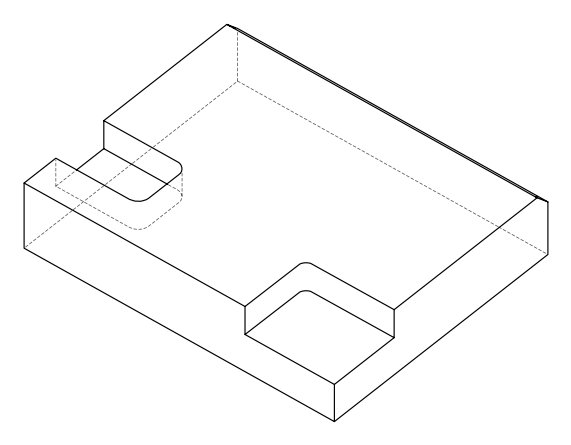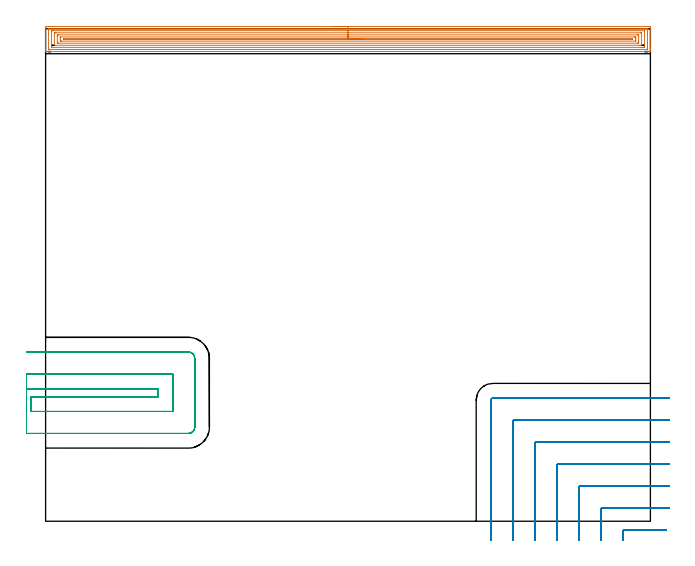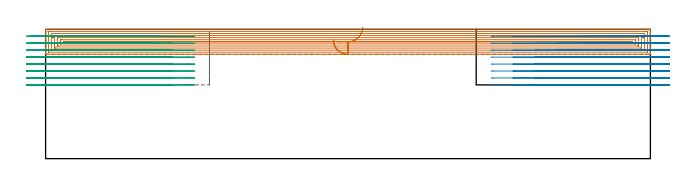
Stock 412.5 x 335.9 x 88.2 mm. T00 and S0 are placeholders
(PLAN: 3 operations, 1 tool changes, 51.8 min)
(1 AREA_MILL | FG_CHAMFER_SURFACE | UGT0205_001 | 23.27 min | 59598 mm3)
(2 MILL_CORNER_NOTCH_RECTANGULAR | CORNER_NOTCH_RECTANGULAR | UGT0201_094 | Follow Part, ap 5, ae 75% | 15.89 min | 422209 mm3)
(3 MILL_SLOT | SLOT_PARTIAL_RECTANGULAR | UGT0201_094 | Follow Part, ap 5, ae 75% | 12.63 min | 316333 mm3)
(TOOL UGT0205_001 | Chamfer Mill 20 x 3 x 45 deg. | D20 FL50 Z2)
(TOOL UGT0201_094 | End mill 20 mm | D20 FL38 Z4)
(OP 1 AREA_MILL)
G17 G21 G94 G90
T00 M6
G54
G17 G0 G90 X196.25 Y337.4 S1061 M3
G43 Z98.2 H0
Z81.2
G94 G1 X196.288 Z80.328 F250.
X196.402 Z79.464
X196.591 Z78.612
X196.853 Z77.78
X197.187 Z76.974
X197.59 Z76.2
X198.058 Z75.464
X198.59 Z74.772
X199.179 Z74.129
X199.822 Z73.54
X200.514 Z73.008
X201.25 Z72.54
X202.024 Z72.137
X202.83 Z71.803
X203.662 Z71.541
X204.514 Z71.352
X205.378 Z71.238
X206.25 Z71.2
X411.347
X411.873 Y337.399 Z71.201
X412.393 Y337.395 Z71.203
X412.492 Y337.392 Z71.206
X412.496 Y336.878 Z71.719
X412.5 Y336.256 Z72.341
Y323.581 Z85.014
Y322.166 Z86.431
Y321.808 Z86.787
Y321.093 Z87.506
Y320.821 Z87.779
Y320.432 Z88.159
X412.491 Y320.403 Z88.188
X412.32 Y320.4 Z88.2
X0.18
X0.01 Y320.403 Z88.188
X0.008 Y320.43 Z88.161
X0. Y320.821 Z87.779
Y321.093 Z87.506
Y321.808 Z86.787
Y323.052 Z85.545
Y324.468 Z84.128
Y336.614 Z71.984
X0.002 Y336.878 Z71.719
X0.008 Y337.392 Z71.206
X0.106 Y337.395 Z71.203
X0.627 Y337.4 Z71.2
X206.25
Y335.986 Z72.614
X410.308 Y335.985 Z72.615
X410.416 Y335.984 Z72.616
X410.47 Y335.981 Z72.619
X410.488 Y335.979 Z72.621
X410.491 Y335.963 Z72.637
X410.496 Y335.845 Z72.755
X410.499 Y335.58 Z73.02
X410.5 Y322.695 Z85.905
X410.499 Y322.284 Z86.316
X410.492 Y321.872 Z86.728
X410.49 Y321.822 Z86.778
X410.472 Y321.82 Z86.78
X410.417 Y321.817 Z86.783
X410.307 Y321.815 Z86.785
X2.192
X2.084 Y321.816 Z86.784
X2.03 Y321.819 Z86.781
X2.012 Y321.821 Z86.779
X2.01 Y321.837 Z86.763
X2.005 Y321.955 Z86.645
X2.001 Y322.219 Z86.381
X2. Y335.105 Z73.495
X2.001 Y335.516 Z73.084
X2.008 Y335.929 Z72.671
X2.01 Y335.978 Z72.622
X2.028 Y335.98 Z72.62
X2.082 Y335.983 Z72.617
X2.193 Y335.985 Z72.615
X206.25 Y335.986 Z72.614
Y334.572 Z74.028
X408.415 Y334.571 Z74.029
X408.458 Y334.57 Z74.03
X408.481 Y334.568 Z74.032
X408.487 Y334.566 Z74.034
X408.49 Y334.554 Z74.046
X408.496 Y334.42 Z74.18
X408.499 Y334.219 Z74.381
X408.5 Y334.017 Z74.583
X408.499 Y323.38 Z85.22
X408.497 Y323.313 Z85.287
X408.492 Y323.259 Z85.341
X408.487 Y323.235 Z85.365
X408.473 Y323.234 Z85.366
X408.297 Y323.231 Z85.369
X407.758 Y323.229 Z85.371
X407.403
X4.085
X4.042 Y323.23 Z85.37
X4.019 Y323.232 Z85.368
X4.013 Y323.234 Z85.366
X4.01 Y323.246 Z85.354
X4.004 Y323.38 Z85.22
X4.001 Y323.581 Z85.019
X4. Y323.783 Z84.817
Y334.42 Z74.18
X4.003 Y334.488 Z74.112
X4.008 Y334.541 Z74.059
X4.013 Y334.565 Z74.035
X4.027 Y334.566 Z74.034
X4.203 Y334.569 Z74.031
X4.742 Y334.571 Z74.029
X5.097 Y334.572 Z74.028
X206.25
Y333.157 Z75.443
X405.791
X406.388 Y333.155 Z75.445
X406.452 Y333.153 Z75.447
X406.49 Y333.151 Z75.449
X406.493 Y333.103 Z75.497
X406.497 Y332.887 Z75.713
X406.5 Y332.454 Z76.146
Y325.363 Z83.237
X406.496 Y324.915 Z83.685
X406.491 Y324.696 Z83.904
X406.488 Y324.649 Z83.951
X406.434 Y324.647 Z83.953
X406.33 Y324.644 Z83.956
X405.615 Y324.643 Z83.957
X405.438
X6.709
X6.112 Y324.645 Z83.955
X6.048 Y324.647 Z83.953
X6.01 Y324.649 Z83.951
X6.008 Y324.697 Z83.903
X6.003 Y324.913 Z83.687
X6. Y325.345 Z83.255
Y332.437 Z76.163
X6.004 Y332.885 Z75.715
X6.009 Y333.104 Z75.496
X6.012 Y333.151 Z75.449
X6.066 Y333.153 Z75.447
X6.169 Y333.156 Z75.444
X6.885 Y333.157 Z75.443
X7.062
X206.25
Y331.743 Z76.857
X403.827
X404.012 Y331.742 Z76.858
X404.382 Y331.738 Z76.862
X404.481 Y331.736 Z76.864
X404.49 Y331.712 Z76.888
X404.495 Y331.655 Z76.945
X404.498 Y331.559 Z77.041
X404.5 Y330.892 Z77.708
Y327.127 Z81.473
X404.499 Y326.46 Z82.14
X404.495 Y326.241 Z82.359
X404.49 Y326.08 Z82.52
X404.197 Y326.064 Z82.536
X404.01 Y326.059 Z82.541
X403.827 Y326.058 Z82.542
X8.673 Y326.057 Z82.543
X8.488 Y326.058 Z82.542
X8.118 Y326.062 Z82.538
X8.019 Y326.064 Z82.536
X8.01 Y326.088 Z82.512
X8.005 Y326.145 Z82.455
X8.002 Y326.241 Z82.359
X8. Y326.908 Z81.692
Y330.673 Z77.927
X8.001 Y331.34 Z77.26
X8.005 Y331.559 Z77.041
X8.01 Y331.72 Z76.88
X8.303 Y331.736 Z76.864
X8.49 Y331.741 Z76.859
X8.673 Y331.742 Z76.858
X206.25 Y331.743 Z76.857
Y330.329 Z78.271
X401.492 Y330.328 Z78.272
X402.039 Y330.325 Z78.275
X402.393 Y330.322 Z78.278
X402.49 Y330.313 Z78.287
X402.496 Y330.219 Z78.381
X402.499 Y329.786 Z78.814
X402.5 Y329.329 Z79.271
X402.498 Y327.558 Z81.042
X402.493 Y327.491 Z81.109
X402.49 Y327.477 Z81.123
X402.481 Y327.476 Z81.124
X402.449 Y327.473 Z81.127
X402.312 Y327.472 Z81.128
X11.008
X10.461 Y327.475 Z81.125
X10.107 Y327.478 Z81.122
X10.01 Y327.487 Z81.113
X10.004 Y327.58 Z81.02
X10.001 Y328.014 Z80.586
X10. Y328.471 Z80.129
X10.002 Y330.242 Z78.358
X10.007 Y330.309 Z78.291
X10.01 Y330.323 Z78.277
X10.019 Y330.324 Z78.276
X10.051 Y330.327 Z78.273
X10.188 Y330.328 Z78.272
X206.25 Y330.329 Z78.271
Y328.915 Z79.685
X400.251 Y328.914 Z79.686
X400.386 Y328.9 Z79.7
X400.265 Y328.886 Z79.714
X12.249
X12.113 Y328.9 Z79.7
X12.235 Y328.914 Z79.686
X206.25 Y328.915 Z79.685
X207.122 Z79.723
X207.986 Z79.837
X208.838 Z80.026
X209.67 Z80.288
X210.476 Z80.622
X211.25 Z81.025
X211.986 Z81.494
X212.678 Z82.025
X213.321 Z82.614
X213.91 Z83.257
X214.442 Z83.95
X214.91 Z84.685
X215.313 Z85.459
X215.647 Z86.265
X215.909 Z87.097
X216.098 Z87.949
X216.212 Z88.814
X216.25 Z89.685
G0 Z98.2
M5
M2
(OP 2 MILL_CORNER_NOTCH_RECTANGULAR)
G17 G21 G94 G90
T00 M6
G54
G17 G0 G90 X423.5 Y-6. S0 M3
G43 Z98.2 H0
Z83.462
G94 G1 X420.5 F250.
X394.693 F500.
G3 X393.7 Y-6.993 R1.
G1 Y-10.
Y-13. F250.
G0 Z98.2
X425.5 Y9.
Z83.462
G1 X422.5
X379.694 F500.
G3 X378.7 Y8.006 R1.
G1 Y-10.
Y-13. F250.
G0 Z98.2
X425.5 Y24.
Z83.462
G1 X422.5
X364.694 F500.
G3 X363.7 Y23.006 R1.
G1 Y-10.
Y-13. F250.
G0 Z98.2
X425.5 Y39.
Z83.462
G1 X422.5
X349.695 F500.
G3 X348.7 Y38.005 R1.
G1 Y-10.
Y-13. F250.
G0 Z98.2
X425.5 Y54.
Z83.462
G1 X422.5
X334.695 F500.
G3 X333.7 Y53.005 R1.
G1 Y-10.
Y-13. F250.
G0 Z98.2
X425.5 Y69.
Z83.462
G1 X422.5
X319.695 F500.
G3 X318.7 Y68.005 R1.
G1 Y-10.
Y-13. F250.
G0 Z98.2
X425.5 Y84.
Z83.462
G1 X422.5
X305.1 F500.
G3 X303.7 Y82.6 R1.4
G1 Y-10.
Y-13. F250.
G0 Z98.2
X423.5 Y-6.
Z78.725
G1 X420.5
X394.693 F500.
G3 X393.7 Y-6.993 R1.
G1 Y-10.
Y-13. F250.
G0 Z98.2
X425.5 Y9.
Z78.725
G1 X422.5
X379.694 F500.
G3 X378.7 Y8.006 R1.
G1 Y-10.
Y-13. F250.
G0 Z98.2
X425.5 Y24.
Z78.725
G1 X422.5
X364.694 F500.
G3 X363.7 Y23.006 R1.
G1 Y-10.
Y-13. F250.
G0 Z98.2
X425.5 Y39.
Z78.725
G1 X422.5
X349.695 F500.
G3 X348.7 Y38.005 R1.
G1 Y-10.
Y-13. F250.
G0 Z98.2
X425.5 Y54.
Z78.725
G1 X422.5
X334.695 F500.
G3 X333.7 Y53.005 R1.
G1 Y-10.
Y-13. F250.
G0 Z98.2
X425.5 Y69.
Z78.725
G1 X422.5
X319.695 F500.
G3 X318.7 Y68.005 R1.
G1 Y-10.
Y-13. F250.
G0 Z98.2
X425.5 Y84.
Z78.725
G1 X422.5
X305.1 F500.
G3 X303.7 Y82.6 R1.4
G1 Y-10.
Y-13. F250.
G0 Z98.2
X423.5 Y-6.
Z73.987
G1 X420.5
X394.693 F500.
G3 X393.7 Y-6.993 R1.
G1 Y-10.
Y-13. F250.
G0 Z98.2
X425.5 Y9.
Z73.987
G1 X422.5
X379.694 F500.
G3 X378.7 Y8.006 R1.
G1 Y-10.
Y-13. F250.
G0 Z98.2
X425.5 Y24.
Z73.987
G1 X422.5
X364.694 F500.
G3 X363.7 Y23.006 R1.
G1 Y-10.
Y-13. F250.
G0 Z98.2
X425.5 Y39.
Z73.987
G1 X422.5
X349.695 F500.
G3 X348.7 Y38.005 R1.
G1 Y-10.
Y-13. F250.
G0 Z98.2
X425.5 Y54.
Z73.987
G1 X422.5
X334.695 F500.
G3 X333.7 Y53.005 R1.
G1 Y-10.
Y-13. F250.
G0 Z98.2
X425.5 Y69.
Z73.987
G1 X422.5
X319.695 F500.
G3 X318.7 Y68.005 R1.
G1 Y-10.
Y-13. F250.
G0 Z98.2
X425.5 Y84.
Z73.987
G1 X422.5
X305.1 F500.
G3 X303.7 Y82.6 R1.4
G1 Y-10.
Y-13. F250.
G0 Z98.2
X423.5 Y-6.
Z69.25
G1 X420.5
X394.693 F500.
G3 X393.7 Y-6.993 R1.
G1 Y-10.
Y-13. F250.
G0 Z98.2
X425.5 Y9.
Z69.25
G1 X422.5
X379.694 F500.
G3 X378.7 Y8.006 R1.
G1 Y-10.
Y-13. F250.
G0 Z98.2
X425.5 Y24.
Z69.25
G1 X422.5
X364.694 F500.
G3 X363.7 Y23.006 R1.
G1 Y-10.
Y-13. F250.
G0 Z98.2
X425.5 Y39.
Z69.25
G1 X422.5
X349.695 F500.
G3 X348.7 Y38.005 R1.
G1 Y-10.
Y-13. F250.
G0 Z98.2
X425.5 Y54.
Z69.25
G1 X422.5
X334.695 F500.
G3 X333.7 Y53.005 R1.
G1 Y-10.
Y-13. F250.
G0 Z98.2
X425.5 Y69.
Z69.25
G1 X422.5
X319.695 F500.
G3 X318.7 Y68.005 R1.
G1 Y-10.
Y-13. F250.
G0 Z98.2
X425.5 Y84.
Z69.25
G1 X422.5
X305.1 F500.
G3 X303.7 Y82.6 R1.4
G1 Y-10.
Y-13. F250.
G0 Z98.2
X423.5 Y-6.
Z64.512
G1 X420.5
X394.693 F500.
G3 X393.7 Y-6.993 R1.
G1 Y-10.
Y-13. F250.
G0 Z98.2
X425.5 Y9.
Z64.512
G1 X422.5
X379.694 F500.
G3 X378.7 Y8.006 R1.
G1 Y-10.
Y-13. F250.
G0 Z98.2
X425.5 Y24.
Z64.512
G1 X422.5
X364.694 F500.
G3 X363.7 Y23.006 R1.
G1 Y-10.
Y-13. F250.
G0 Z98.2
X425.5 Y39.
Z64.512
G1 X422.5
X349.695 F500.
G3 X348.7 Y38.005 R1.
G1 Y-10.
Y-13. F250.
G0 Z98.2
X425.5 Y54.
Z64.512
G1 X422.5
X334.695 F500.
G3 X333.7 Y53.005 R1.
G1 Y-10.
Y-13. F250.
G0 Z98.2
X425.5 Y69.
Z64.512
G1 X422.5
X319.695 F500.
G3 X318.7 Y68.005 R1.
G1 Y-10.
Y-13. F250.
G0 Z98.2
X425.5 Y84.
Z64.512
G1 X422.5
X305.1 F500.
G3 X303.7 Y82.6 R1.4
G1 Y-10.
Y-13. F250.
G0 Z98.2
X423.5 Y-6.
Z59.775
G1 X420.5
X394.693 F500.
G3 X393.7 Y-6.993 R1.
G1 Y-10.
Y-13. F250.
G0 Z98.2
X425.5 Y9.
Z59.775
G1 X422.5
X379.694 F500.
G3 X378.7 Y8.006 R1.
G1 Y-10.
Y-13. F250.
G0 Z98.2
X425.5 Y24.
Z59.775
G1 X422.5
X364.694 F500.
G3 X363.7 Y23.006 R1.
G1 Y-10.
Y-13. F250.
G0 Z98.2
X425.5 Y39.
Z59.775
G1 X422.5
X349.695 F500.
G3 X348.7 Y38.005 R1.
G1 Y-10.
Y-13. F250.
G0 Z98.2
X425.5 Y54.
Z59.775
G1 X422.5
X334.695 F500.
G3 X333.7 Y53.005 R1.
G1 Y-10.
Y-13. F250.
G0 Z98.2
X425.5 Y69.
Z59.775
G1 X422.5
X319.695 F500.
G3 X318.7 Y68.005 R1.
G1 Y-10.
Y-13. F250.
G0 Z98.2
X425.5 Y84.
Z59.775
G1 X422.5
X305.1 F500.
G3 X303.7 Y82.6 R1.4
G1 Y-10.
Y-13. F250.
G0 Z98.2
X423.5 Y-6.
Z55.037
G1 X420.5
X394.693 F500.
G3 X393.7 Y-6.993 R1.
G1 Y-10.
Y-13. F250.
G0 Z98.2
X425.5 Y9.
Z55.037
G1 X422.5
X379.694 F500.
G3 X378.7 Y8.006 R1.
G1 Y-10.
Y-13. F250.
G0 Z98.2
X425.5 Y24.
Z55.037
G1 X422.5
X364.694 F500.
G3 X363.7 Y23.006 R1.
G1 Y-10.
Y-13. F250.
G0 Z98.2
X425.5 Y39.
Z55.037
G1 X422.5
X349.695 F500.
G3 X348.7 Y38.005 R1.
G1 Y-10.
Y-13. F250.
G0 Z98.2
X425.5 Y54.
Z55.037
G1 X422.5
X334.695 F500.
G3 X333.7 Y53.005 R1.
G1 Y-10.
Y-13. F250.
G0 Z98.2
X425.5 Y69.
Z55.037
G1 X422.5
X319.695 F500.
G3 X318.7 Y68.005 R1.
G1 Y-10.
Y-13. F250.
G0 Z98.2
X425.5 Y84.
Z55.037
G1 X422.5
X305.1 F500.
G3 X303.7 Y82.6 R1.4
G1 Y-10.
Y-13. F250.
G0 Z98.2
X423.5 Y-6.
Z50.3
G1 X420.5
X394.693 F500.
G3 X393.7 Y-6.993 R1.
G1 Y-10.
Y-13. F250.
G0 Z98.2
X425.5 Y9.
Z50.3
G1 X422.5
X379.694 F500.
G3 X378.7 Y8.006 R1.
G1 Y-10.
Y-13. F250.
G0 Z98.2
X425.5 Y24.
Z50.3
G1 X422.5
X364.694 F500.
G3 X363.7 Y23.006 R1.
G1 Y-10.
Y-13. F250.
G0 Z98.2
X425.5 Y39.
Z50.3
G1 X422.5
X349.695 F500.
G3 X348.7 Y38.005 R1.
G1 Y-10.
Y-13. F250.
G0 Z98.2
X425.5 Y54.
Z50.3
G1 X422.5
X334.695 F500.
G3 X333.7 Y53.005 R1.
G1 Y-10.
Y-13. F250.
G0 Z98.2
X425.5 Y69.
Z50.3
G1 X422.5
X319.695 F500.
G3 X318.7 Y68.005 R1.
G1 Y-10.
Y-13. F250.
G0 Z98.2
X425.5 Y84.
Z50.3
G1 X422.5
X305.1 F500.
G3 X303.7 Y82.6 R1.4
G1 Y-10.
Y-13. F250.
G0 Z98.2
M5
M2
(OP 3 MILL_SLOT)
G17 G21 G94 G90
T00 M6
G54
G17 G0 G90 X-13. Y90.4 S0 M3
G43 Z98.2 H0
Z83.462
G94 G1 X-10. F250.
X76.7 F500.
Y84.9
X-10.
Y74.9
X86.7
Y100.4
X-10.
X-13. F250.
Y59.9
X-10.
X97.4 F500.
G3 X101.7 Y64.2 R4.3
G1 Y111.1
G3 X97.4 Y115.4 R4.3
G1 X-10.
X-13. F250.
G0 Y90.4 Z78.725
G1 X-10.
X76.7 F500.
Y84.9
X-10.
Y74.9
X86.7
Y100.4
X-10.
X-13. F250.
Y59.9
X-10.
X97.4 F500.
G3 X101.7 Y64.2 R4.3
G1 Y111.1
G3 X97.4 Y115.4 R4.3
G1 X-10.
X-13. F250.
G0 Y90.4 Z73.987
G1 X-10.
X76.7 F500.
Y84.9
X-10.
Y74.9
X86.7
Y100.4
X-10.
X-13. F250.
Y59.9
X-10.
X97.4 F500.
G3 X101.7 Y64.2 R4.3
G1 Y111.1
G3 X97.4 Y115.4 R4.3
G1 X-10.
X-13. F250.
G0 Y90.4 Z69.25
G1 X-10.
X76.7 F500.
Y84.9
X-10.
Y74.9
X86.7
Y100.4
X-10.
X-13. F250.
Y59.9
X-10.
X97.4 F500.
G3 X101.7 Y64.2 R4.3
G1 Y111.1
G3 X97.4 Y115.4 R4.3
G1 X-10.
X-13. F250.
G0 Y90.4 Z64.512
G1 X-10.
X76.7 F500.
Y84.9
X-10.
Y74.9
X86.7
Y100.4
X-10.
X-13. F250.
Y59.9
X-10.
X97.4 F500.
G3 X101.7 Y64.2 R4.3
G1 Y111.1
G3 X97.4 Y115.4 R4.3
G1 X-10.
X-13. F250.
G0 Y90.4 Z59.775
G1 X-10.
X76.7 F500.
Y84.9
X-10.
Y74.9
X86.7
Y100.4
X-10.
X-13. F250.
Y59.9
X-10.
X97.4 F500.
G3 X101.7 Y64.2 R4.3
G1 Y111.1
G3 X97.4 Y115.4 R4.3
G1 X-10.
X-13. F250.
G0 Y90.4 Z55.037
G1 X-10.
X76.7 F500.
Y84.9
X-10.
Y74.9
X86.7
Y100.4
X-10.
X-13. F250.
Y59.9
X-10.
X97.4 F500.
G3 X101.7 Y64.2 R4.3
G1 Y111.1
G3 X97.4 Y115.4 R4.3
G1 X-10.
X-13. F250.
G0 Y90.4 Z50.3
G1 X-10.
X76.7 F500.
Y84.9
X-10.
Y74.9
X86.7
Y100.4
X-10.
X-13. F250.
Y59.9
X-10.
X97.4 F500.
G3 X101.7 Y64.2 R4.3
G1 Y111.1
G3 X97.4 Y115.4 R4.3
G1 X-10.
X-13. F250.
G0 Z98.2
M5
M2
